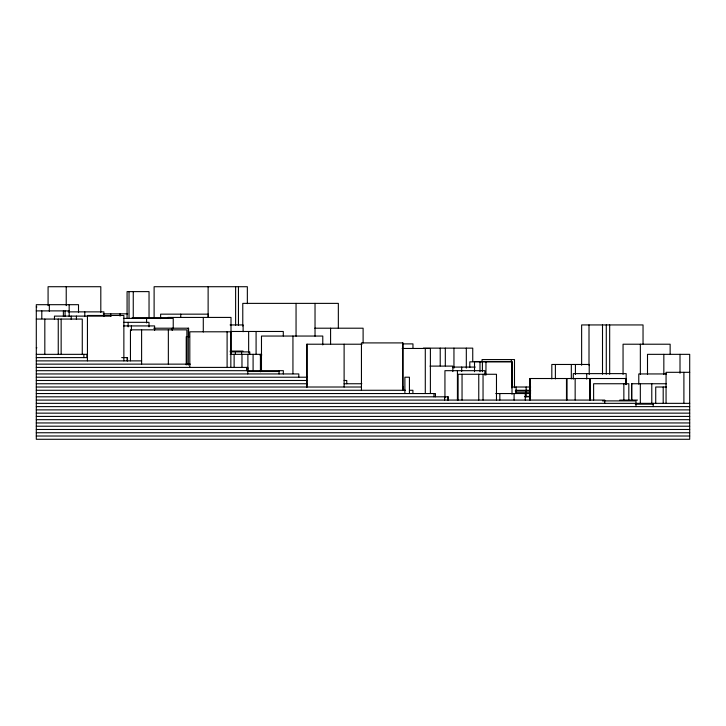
<?xml version="1.0" encoding="UTF-8"?>
<svg xmlns="http://www.w3.org/2000/svg" width="726" height="726" viewBox="0 0 726 726"><rect width="100%" height="100%" fill="white"/><g stroke="black" fill="none" stroke-linecap="round" stroke-linejoin="round"><path stroke-width="1.09" d="M36.3 306.971L36.89 306.971M36.3 310.891L69.197 310.891M68.072 311.871L103.9 311.871L103.9 316.355M103.246 313.832L127.703 313.832M111.196 316.119L54.459 316.119L54.459 319.485M167.788 317.425L231.004 317.425L231.004 351.075M132.105 317.752L167.942 317.752M123.429 318.405L173.233 318.405L173.233 328.588M36.3 319.059L82.274 319.059L82.274 354.342M123.692 322.326L149.011 322.326L149.011 326.863M230.078 324.939L243.11 324.939L243.11 331.728M123.647 325.92L154.62 325.92L154.62 330.43M153.74 328.206L188.624 328.206L188.624 336.918M314.821 328.206L363.109 328.206L363.109 342.908M230.759 331.473L283.294 331.473L283.294 335.993M189.568 336.701L186.228 336.701L186.228 364.915M402.994 343.888L412.967 343.888L412.967 348.308M362.038 344.215L306.662 344.215L306.662 387.012M36.3 347.808L36.89 347.808M423.358 348.135L472.744 348.135L472.744 361.466M402.131 348.462L430.391 348.462L430.391 393.347M230.115 351.075L243.038 351.075M230.196 351.892L249.78 351.892L249.78 354.342M36.3 354.342L87.474 354.342M230.196 354.342L261.696 354.342M260.017 355.159L261.696 355.159M36.3 357.609L87.438 357.609M121.678 357.609L127.513 357.609L127.513 360.876M36.3 360.876L141.606 360.876M36.3 364.143L190.384 364.143M430.028 366.104L452.833 366.104L452.833 371.585M452.661 367.084L475.258 367.084M36.3 367.41L247.775 367.41L247.775 373.944M246.613 368.227L247.775 368.227M36.3 370.677L283.358 370.677L283.303 373.944M247.775 371.494L279.065 371.494M689.7 372.311L666.06 372.311L666.06 403.347M36.3 373.944L298.803 373.944L298.803 377.211M666.423 373.944L638.78 373.944L638.78 384.127M36.3 377.211L307.162 377.211M626.239 378.518L529.753 378.518L529.753 399.962M36.3 380.478L307.162 380.478M344.115 380.478L346.756 380.478L346.756 383.745M36.3 383.745L307.162 383.745M344.115 383.745L361.857 383.745M666.423 383.745L631.556 383.745L631.556 400.08M36.3 387.012L361.448 387.012M402.431 387.012L403.393 387.012L403.393 390.279M511.694 387.012L530.652 387.012M666.495 387.012L655.723 387.012L655.723 403.347M36.3 390.279L405.516 390.279M409.437 390.279L412.903 390.279L412.903 393.546M515.351 390.279L530.652 390.279M515.351 391.096L530.652 391.096M515.796 392.73L530.606 392.73M36.3 393.546L435.437 393.546L435.437 396.813M495.767 393.546L530.606 393.546M524.889 396.405L530.606 396.405M36.3 396.813L448.396 396.813L448.396 400.08M524.889 396.813L530.361 396.813M36.3 400.08L604.758 400.08L604.758 403.347M619.759 400.08L637.501 400.08M602.489 400.897L635.985 400.897L635.985 406.614M36.3 403.347L689.7 403.347M635.332 404.164L653.191 404.164M36.3 406.614L689.7 406.614M36.3 409.881L689.7 409.881M36.3 413.148L689.7 413.148M36.3 416.415L689.7 416.415M36.3 419.682L689.7 419.682M36.3 422.949L689.7 422.949M36.3 426.216L689.7 426.216M36.3 429.483L689.7 429.483M36.3 432.75L689.7 432.75M36.3 436.017L689.7 436.017M683.901 372.311L683.901 403.347M680.008 354.342L680.008 373.273M670.143 354.252L670.143 344.215L623.053 344.215L623.053 374.335M663.836 354.342L663.836 374.389M663.192 387.012L663.192 403.347M653.191 403.347L653.191 406.614M651.785 383.745L651.785 403.347M647.501 374.389L647.501 354.342L689.7 354.342L689.7 439.284L36.3 439.284L36.3 304.684L78.508 304.684L78.508 312.607M643.036 343.979L643.036 324.939L581.635 324.939L581.635 365.26M640.35 344.215L640.35 374.335M640.332 383.745L640.332 403.347M631.802 383.745L631.802 400.08M628.825 400.08L628.825 383.745L593.614 383.745L593.614 400.08M626.166 384.626L626.166 373.618L573.295 373.618L573.295 379.126M625.83 378.518L625.83 384.163M623.852 383.745L623.852 400.08M609.668 324.939L609.668 374.226M606.283 324.939L606.283 374.226M602.507 324.939L602.507 374.226M590.238 378.518L590.238 399.962M590.111 378.518L590.111 399.962M589.748 378.518L589.748 399.962M589.222 374.471L589.222 364.47L551.814 364.47L551.814 378.908M589.004 324.939L589.004 365.26M586.735 373.618L586.735 379.126M575.419 364.47L575.419 374.471M575.155 378.518L575.155 399.962M571.317 364.47L571.317 378.908M567.033 378.518L567.033 399.962M566.48 378.518L566.48 399.962M555.39 364.47L555.39 378.908M530.207 378.518L530.207 399.962M526.15 387.012L526.15 390.279M526.15 391.096L526.15 396.813M525.279 393.546L525.279 400.08M516.122 387.012L516.122 393.546M514.498 387.702L514.498 359.57L482.055 359.57L482.055 361.82M514.09 393.546L514.09 400.08M512.012 394.309L512.012 361.53L474.514 361.53L474.514 371.703M511.921 387.711L511.921 361.857L469.795 361.857L469.795 367.474M511.721 361.857L511.721 387.711M511.267 359.57L511.267 361.82M499.833 393.546L499.833 400.08M496.475 400.08L496.475 374.271L458.106 374.271L458.106 400.08M485.966 361.53L485.966 375.088M484.877 375.197L484.877 370.677L444.938 370.677L444.938 397.821M483.044 374.271L483.044 400.08M482.409 361.53L482.409 371.703M479.995 361.53L479.995 371.703M478.761 374.271L478.761 400.08M466.319 348.135L466.319 368.127M462.045 374.271L462.045 400.08M461.7 367.084L461.7 371.485M457.425 370.677L457.425 400.08M453.95 348.135L453.95 368.127M447.797 396.813L447.797 400.08M445.319 348.135L445.319 365.904M444.63 396.813L444.63 400.08M440.219 348.135L440.219 365.904M433.985 393.546L433.985 396.813M425.291 348.462L425.291 393.347M409.437 393.546L409.437 377.211L404.89 377.211L404.89 393.546M402.912 390.279L402.912 342.908L361.448 342.908L361.448 390.279M402.767 342.908L402.767 390.279M344.115 344.215L344.115 387.012M338.343 328.279L338.343 303.377L242.774 303.377L242.774 326.019M330.584 328.206L330.584 344.042M322.78 344.923L322.78 336.047L261.478 336.047L261.478 371.54M315.03 303.377L315.03 336.202M307.162 344.215L307.162 387.012M296.054 303.377L296.054 336.202M292.941 336.047L292.941 373.763M279.065 370.677L279.065 373.944M260.561 357.609L260.561 371.766M260.416 354.342L260.416 370.677M256.087 331.473L256.087 354.088M253.093 354.342L253.093 370.677M248.646 331.473L248.646 352.963M247.893 354.342L247.893 370.677M247.348 303.659L247.348 286.716L154.112 286.716L154.112 318.342M246.613 367.41L246.613 370.677M241.976 354.342L241.976 367.41M241.586 351.892L241.586 354.342M238.446 286.716L238.446 325.121M235.623 286.716L235.623 325.121M235.405 351.892L235.405 354.342M234.126 354.342L234.126 367.41M231.458 351.892L231.458 354.342M230.841 367.41L230.841 331.8L189.813 331.8L189.813 367.41M227.102 331.8L227.102 367.41M208.289 317.516L208.289 314.158L160.618 314.158L160.618 318.632M208.126 286.716L208.126 317.217M203.289 317.425L203.289 332.009M188.279 338.007L188.279 365.151M188.234 328.206L188.234 336.918M186.881 364.143L186.881 329.84L130.453 329.84L130.453 360.822M180.747 314.158L180.747 317.516M172.189 328.206L172.189 330.384M168.35 329.84L168.35 364.143M149.039 318.542L149.039 291.616L127.077 291.616L127.077 318.542M146.579 318.405L146.579 322.925M141.606 329.84L141.606 364.143M133.257 291.616L133.257 318.542M131.397 325.92L131.397 330.43M129.028 291.616L129.028 318.542M128.139 322.326L128.139 326.863M127.114 357.609L127.114 360.876M123.865 360.876L123.865 315.465L87.438 315.465L87.438 360.876M120.062 313.832L120.062 316.082M110.742 313.832L110.742 316.082M100.805 312.325L100.805 286.716L48.079 286.716L48.079 305.646M86.938 354.342L86.938 357.609M84.788 311.871L84.788 316.355M83.871 354.342L83.871 357.609M76.43 316.119L76.43 319.485M71.23 316.119L71.23 319.485M69.151 304.684L69.197 316.463M66.229 286.716L66.229 305.646M65.068 310.891L65.068 316.463M63.38 310.891L63.38 316.463M61.147 319.059L61.147 354.342M58.252 319.059L58.252 354.342M49.341 304.684L49.341 311.472M44.821 319.059L44.821 354.342M41.799 310.891L41.799 318.687"/></g></svg>
